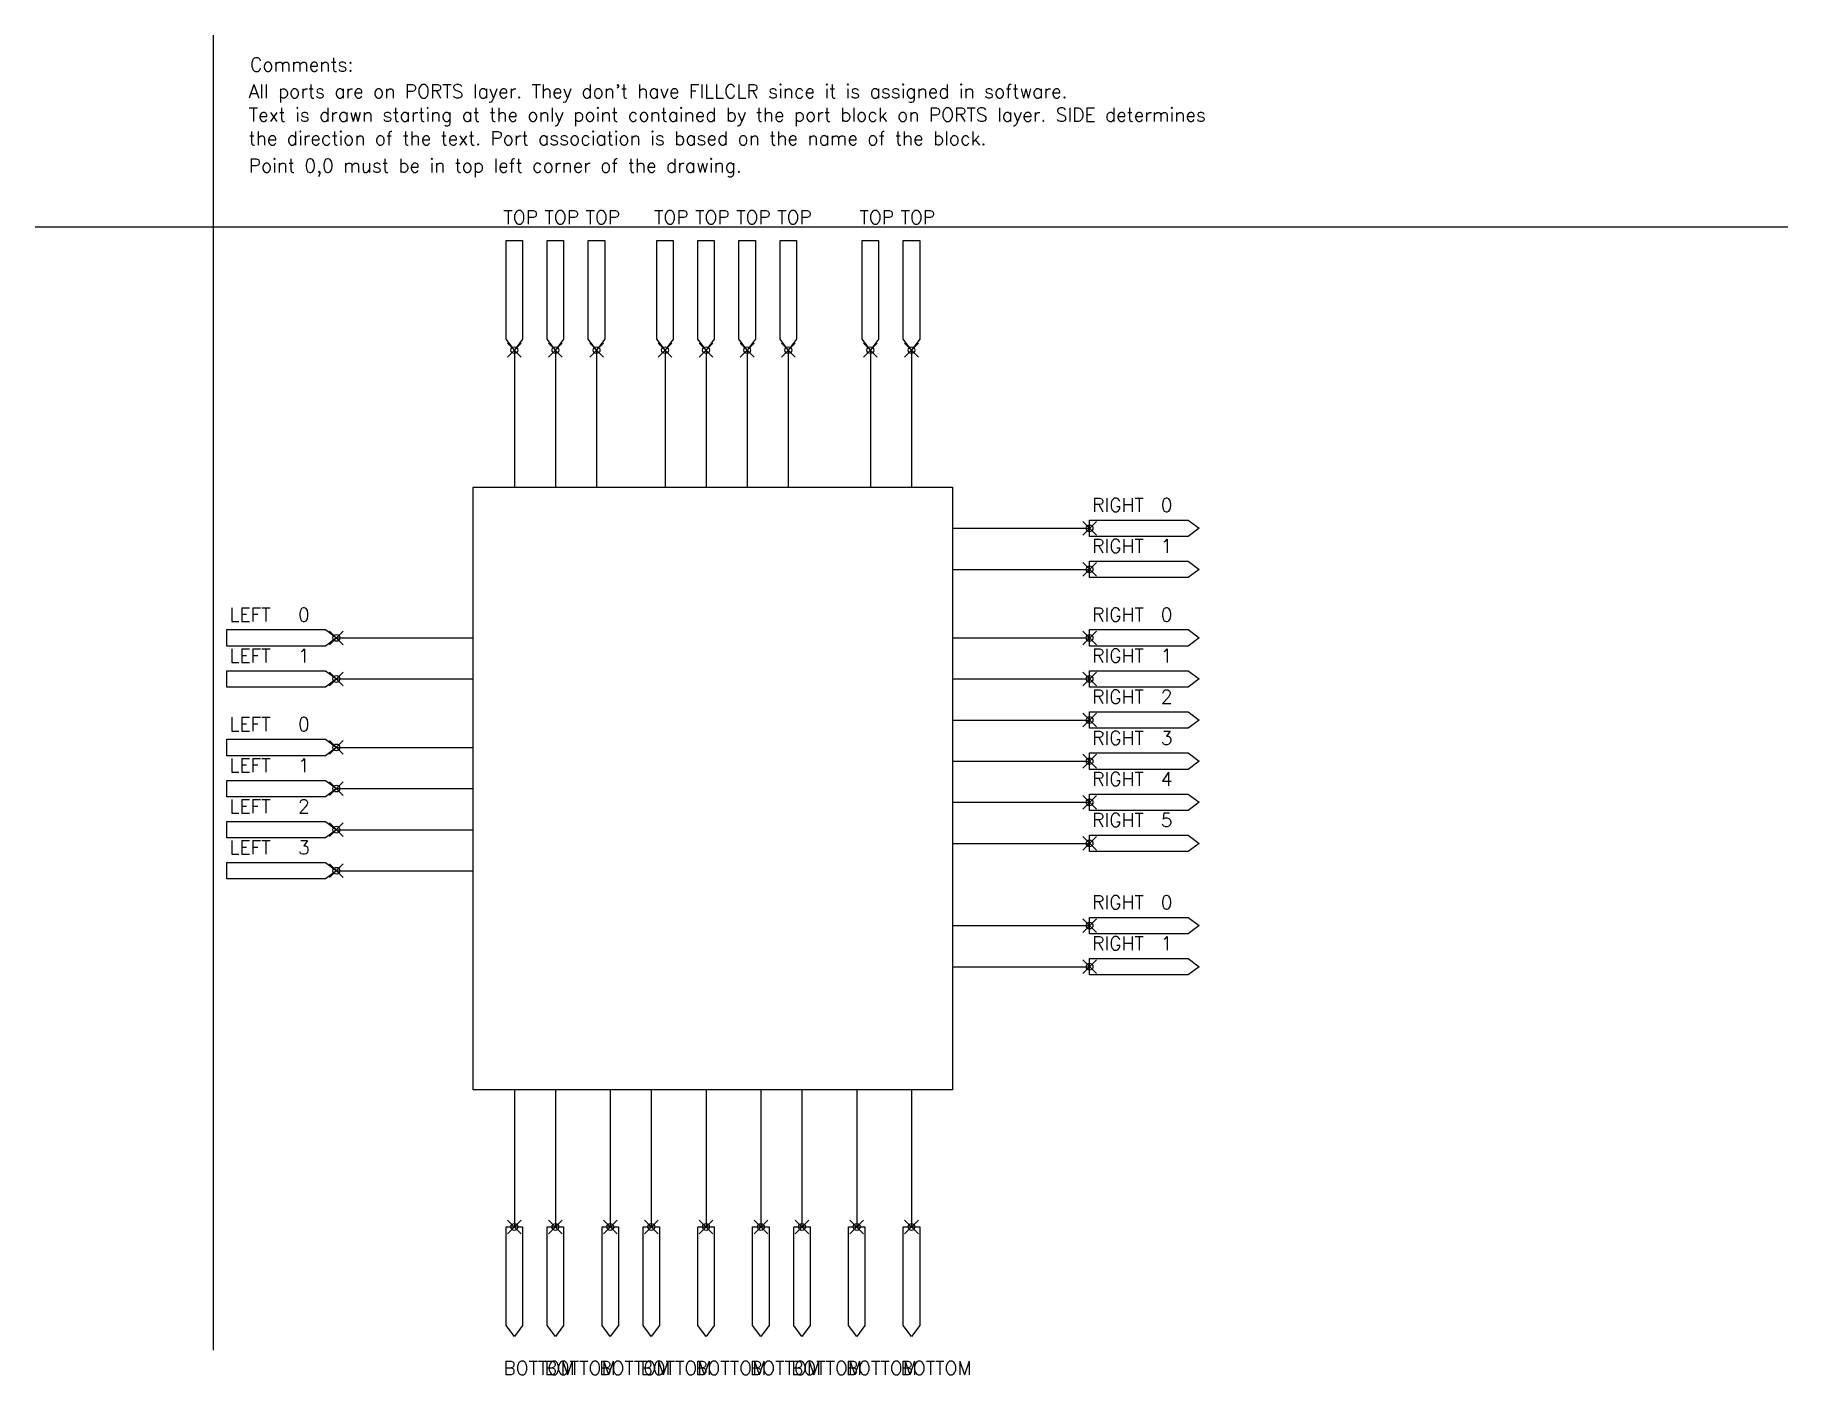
# Model space of a CAD drawing. Extents: x -130 to 1150, y -838 to 140.
import ezdxf

# ---------------------------------------------------------------- set-up
doc = ezdxf.new("R2010")
doc.units = 0
doc.header["$MEASUREMENT"] = 0
doc.header["$PDMODE"] = 35
doc.header["$PDSIZE"] = 5
for name, color, linetype in [('COMMENT', 254, 'CONTINUOUS'), ('DETAIL_MEDIUM', 182, 'CONTINUOUS'), ('PORTS', 188, 'CONTINUOUS')]:
    doc.layers.add(name, color=color, linetype=linetype)
doc.styles.add('SIMPLEX', font='simplex')
doc.styles.get("Standard").update_dxf_attribs({"font": 'txt.shx'})

# ---------------------------------------------------------------- blocks, each defined once
blk = doc.blocks.new('PLL_YGR_PLL_ENA', base_point=(210, -230))
at = {"layer": 'DETAIL_MEDIUM', "linetype": 'CONTINUOUS'}
blk.add_line((220, -130), (220, -230), dxfattribs=at)
at = {"layer": 'PORTS', "linetype": 'CONTINUOUS'}
blk.add_lwpolyline([(220, -130), (214, -122), (214, -50), (226, -50), (226, -122), (220, -130)], close=True, dxfattribs=at)
blk.add_point((220, -130), dxfattribs=at)
at = {"layer": 'PORTS', "linetype": 'CONTINUOUS', "style": 'SIMPLEX'}
blk.add_attdef('SIDE', (212, -38), '', height=10, dxfattribs=at)
blk = doc.blocks.new('PLL_YGR_ARESET', base_point=(240, -230))
at = {"layer": 'DETAIL_MEDIUM', "linetype": 'CONTINUOUS'}
blk.add_line((250, -130), (250, -230), dxfattribs=at)
at = {"layer": 'PORTS', "linetype": 'CONTINUOUS'}
blk.add_lwpolyline([(250, -130), (244, -122), (244, -50), (256, -50), (256, -122), (250, -130)], close=True, dxfattribs=at)
blk.add_point((250, -130), dxfattribs=at)
at = {"layer": 'PORTS', "linetype": 'CONTINUOUS', "style": 'SIMPLEX'}
blk.add_attdef('SIDE', (242, -38), '', height=10, dxfattribs=at)
blk = doc.blocks.new('PLL_YGR_PFDENA', base_point=(270, -230))
at = {"layer": 'DETAIL_MEDIUM', "linetype": 'CONTINUOUS'}
blk.add_line((280, -130), (280, -230), dxfattribs=at)
at = {"layer": 'PORTS', "linetype": 'CONTINUOUS'}
blk.add_lwpolyline([(280, -130), (274, -122), (274, -50), (286, -50), (286, -122), (280, -130)], close=True, dxfattribs=at)
blk.add_point((280, -130), dxfattribs=at)
at = {"layer": 'PORTS', "linetype": 'CONTINUOUS', "style": 'SIMPLEX'}
blk.add_attdef('SIDE', (272, -38), '', height=10, dxfattribs=at)
blk = doc.blocks.new('PLL_YGR_SCANDATA', base_point=(360, -230))
at = {"layer": 'DETAIL_MEDIUM', "linetype": 'CONTINUOUS'}
blk.add_line((370, -130), (370, -230), dxfattribs=at)
at = {"layer": 'PORTS', "linetype": 'CONTINUOUS'}
blk.add_lwpolyline([(370, -130), (364, -122), (364, -50), (376, -50), (376, -122), (370, -130)], close=True, dxfattribs=at)
blk.add_point((370, -130), dxfattribs=at)
at = {"layer": 'PORTS', "linetype": 'CONTINUOUS', "style": 'SIMPLEX'}
blk.add_attdef('SIDE', (362, -38), '', height=10, dxfattribs=at)
blk = doc.blocks.new('PLL_YGR_CLKSWITCH', base_point=(390, -230))
at = {"layer": 'DETAIL_MEDIUM', "linetype": 'CONTINUOUS'}
blk.add_line((400, -130), (400, -230), dxfattribs=at)
at = {"layer": 'PORTS', "linetype": 'CONTINUOUS'}
blk.add_lwpolyline([(400, -130), (394, -122), (394, -50), (406, -50), (406, -122), (400, -130)], close=True, dxfattribs=at)
blk.add_point((400, -130), dxfattribs=at)
at = {"layer": 'PORTS', "linetype": 'CONTINUOUS', "style": 'SIMPLEX'}
blk.add_attdef('SIDE', (392, -38), '', height=10, dxfattribs=at)
blk = doc.blocks.new('PLL_YGR_FBIN', base_point=(420, -230))
at = {"layer": 'DETAIL_MEDIUM', "linetype": 'CONTINUOUS'}
blk.add_line((430, -130), (430, -230), dxfattribs=at)
at = {"layer": 'PORTS', "linetype": 'CONTINUOUS'}
blk.add_lwpolyline([(430, -130), (424, -122), (424, -50), (436, -50), (436, -122), (430, -130)], close=True, dxfattribs=at)
blk.add_point((430, -130), dxfattribs=at)
at = {"layer": 'PORTS', "linetype": 'CONTINUOUS', "style": 'SIMPLEX'}
blk.add_attdef('SIDE', (422, -38), '', height=10, dxfattribs=at)
blk = doc.blocks.new('PLL_YGR_C', base_point=(660, -270))
at = {"layer": 'DETAIL_MEDIUM', "linetype": 'CONTINUOUS'}
blk.add_line((660, -260), (760, -260), dxfattribs=at)
at = {"layer": 'PORTS', "linetype": 'CONTINUOUS'}
blk.add_lwpolyline([(840, -260), (832, -266), (760, -266), (760, -254), (832, -254), (840, -260)], close=True, dxfattribs=at)
blk.add_point((760, -260), dxfattribs=at)
at = {"layer": 'PORTS', "linetype": 'CONTINUOUS', "style": 'SIMPLEX'}
for tag, p in [('SIDE', (762, -248)), ('INDEX', (812, -248))]:
    blk.add_attdef(tag, p, '', height=10, rotation=0, dxfattribs=at)
blk = doc.blocks.new('PLL_YGR_SCANDATAOUT', base_point=(260, -860))
at = {"layer": 'DETAIL_MEDIUM', "linetype": 'CONTINUOUS'}
blk.add_line((270, -680), (270, -780), dxfattribs=at)
at = {"layer": 'PORTS', "linetype": 'CONTINUOUS'}
blk.add_lwpolyline([(270, -860), (264, -852), (264, -780), (276, -780), (276, -852), (270, -860)], close=True, dxfattribs=at)
blk.add_point((270, -780), dxfattribs=at)
at = {"layer": 'PORTS', "linetype": 'CONTINUOUS', "style": 'SIMPLEX'}
blk.add_attdef('SIDE', (262, -888), '', height=10, dxfattribs=at)
blk = doc.blocks.new('PLL_YGR_ACTIVECLOCK', base_point=(390, -860))
at = {"layer": 'DETAIL_MEDIUM', "linetype": 'CONTINUOUS'}
blk.add_line((400, -680), (400, -780), dxfattribs=at)
at = {"layer": 'PORTS', "linetype": 'CONTINUOUS'}
blk.add_lwpolyline([(400, -860), (394, -852), (394, -780), (406, -780), (406, -852), (400, -860)], close=True, dxfattribs=at)
blk.add_point((400, -780), dxfattribs=at)
at = {"layer": 'PORTS', "linetype": 'CONTINUOUS', "style": 'SIMPLEX'}
blk.add_attdef('SIDE', (392, -888), '', height=10, dxfattribs=at)
blk = doc.blocks.new('PLL_YGR_ENABLE_OUT0', base_point=(420, -850))
at = {"layer": 'DETAIL_MEDIUM', "linetype": 'CONTINUOUS'}
blk.add_line((430, -670), (430, -770), dxfattribs=at)
at = {"layer": 'PORTS', "linetype": 'CONTINUOUS'}
blk.add_lwpolyline([(430, -850), (424, -842), (424, -770), (436, -770), (436, -842), (430, -850)], close=True, dxfattribs=at)
blk.add_point((430, -770), dxfattribs=at)
at = {"layer": 'PORTS', "linetype": 'CONTINUOUS', "style": 'SIMPLEX'}
blk.add_attdef('SIDE', (422, -878), '', height=10, dxfattribs=at)
blk = doc.blocks.new('PLL_YGR_ENABLE_OUT1', base_point=(460, -850))
at = {"layer": 'DETAIL_MEDIUM', "linetype": 'CONTINUOUS'}
blk.add_line((470, -670), (470, -770), dxfattribs=at)
at = {"layer": 'PORTS', "linetype": 'CONTINUOUS'}
blk.add_lwpolyline([(470, -850), (464, -842), (464, -770), (476, -770), (476, -842), (470, -850)], close=True, dxfattribs=at)
blk.add_point((470, -770), dxfattribs=at)
at = {"layer": 'PORTS', "linetype": 'CONTINUOUS', "style": 'SIMPLEX'}
blk.add_attdef('SIDE', (462, -878), '', height=10, dxfattribs=at)
blk = doc.blocks.new('PLL_YGR_INCLK', base_point=(10, -230))
at = {"layer": 'DETAIL_MEDIUM', "linetype": 'CONTINUOUS'}
blk.add_line((90, -220), (190, -220), dxfattribs=at)
at = {"layer": 'PORTS', "linetype": 'CONTINUOUS'}
blk.add_lwpolyline([(90, -220), (82, -226), (10, -226), (10, -214), (82, -214), (90, -220)], close=True, dxfattribs=at)
blk.add_point((90, -220), dxfattribs=at)
at = {"layer": 'PORTS', "linetype": 'CONTINUOUS', "style": 'SIMPLEX'}
blk.add_attdef('SIDE', (12, -208), '', height=10, dxfattribs=at)
blk.add_attdef('INDEX', (62, -208), '', height=10, rotation=0, dxfattribs=at)
blk = doc.blocks.new('PLL_YGR_CLKBAD', base_point=(540, -230))
at = {"layer": 'DETAIL_MEDIUM', "linetype": 'CONTINUOUS'}
blk.add_line((540, -220), (640, -220), dxfattribs=at)
at = {"layer": 'PORTS', "linetype": 'CONTINUOUS'}
blk.add_lwpolyline([(720, -220), (712, -226), (640, -226), (640, -214), (712, -214), (720, -220)], close=True, dxfattribs=at)
blk.add_point((640, -220), dxfattribs=at)
at = {"layer": 'PORTS', "linetype": 'CONTINUOUS', "style": 'SIMPLEX'}
for tag, p in [('SIDE', (642, -208)), ('INDEX', (692, -208))]:
    blk.add_attdef(tag, p, '', height=10, rotation=0, dxfattribs=at)
blk = doc.blocks.new('PLL_YGR_SCANCLK')
at = {"layer": 'DETAIL_MEDIUM', "linetype": 'CONTINUOUS'}
blk.add_line((330, -90), (330, -190), dxfattribs=at)
at = {"layer": 'PORTS', "linetype": 'CONTINUOUS'}
blk.add_lwpolyline([(330, -90), (324, -82), (324, -10), (336, -10), (336, -82), (330, -90)], close=True, dxfattribs=at)
blk.add_point((330, -90), dxfattribs=at)
at = {"layer": 'PORTS', "linetype": 'CONTINUOUS', "style": 'SIMPLEX'}
blk.add_attdef('SIDE', (322, 2), '', height=10, dxfattribs=at)
blk = doc.blocks.new('PLL_ARM_SCAN_READ')
at = {"layer": 'DETAIL_MEDIUM', "linetype": 'CONTINUOUS'}
blk.add_line((360, -90), (360, -190), dxfattribs=at)
at = {"layer": 'PORTS', "linetype": 'CONTINUOUS'}
blk.add_lwpolyline([(360, -90), (354, -82), (354, -10), (366, -10), (366, -82), (360, -90)], close=True, dxfattribs=at)
blk.add_point((360, -90), dxfattribs=at)
at = {"layer": 'PORTS', "linetype": 'CONTINUOUS', "style": 'SIMPLEX'}
blk.add_attdef('SIDE', (352, 2), '', height=10, dxfattribs=at)
blk = doc.blocks.new('PLL_ARM_SCAN_WRITE')
at = {"layer": 'DETAIL_MEDIUM', "linetype": 'CONTINUOUS'}
blk.add_line((390, -90), (390, -190), dxfattribs=at)
at = {"layer": 'PORTS', "linetype": 'CONTINUOUS'}
blk.add_lwpolyline([(390, -90), (384, -82), (384, -10), (396, -10), (396, -82), (390, -90)], close=True, dxfattribs=at)
blk.add_point((390, -90), dxfattribs=at)
at = {"layer": 'PORTS', "linetype": 'CONTINUOUS', "style": 'SIMPLEX'}
blk.add_attdef('SIDE', (382, 2), '', height=10, dxfattribs=at)
blk = doc.blocks.new('PLL_ARM_GATE_LOCKED')
at = {"layer": 'DETAIL_MEDIUM', "linetype": 'CONTINUOUS'}
blk.add_line((270, -630), (270, -730), dxfattribs=at)
at = {"layer": 'PORTS', "linetype": 'CONTINUOUS'}
blk.add_lwpolyline([(270, -810), (264, -802), (264, -730), (276, -730), (276, -802), (270, -810)], close=True, dxfattribs=at)
blk.add_point((270, -730), dxfattribs=at)
at = {"layer": 'PORTS', "linetype": 'CONTINUOUS', "style": 'SIMPLEX'}
blk.add_attdef('SIDE', (262, -838), '', height=10, dxfattribs=at)
blk = doc.blocks.new('PLL_ARM_SCAN_DONE')
at = {"layer": 'DETAIL_MEDIUM', "linetype": 'CONTINUOUS'}
blk.add_line((390, -630), (390, -730), dxfattribs=at)
at = {"layer": 'PORTS', "linetype": 'CONTINUOUS'}
blk.add_lwpolyline([(390, -810), (384, -802), (384, -730), (396, -730), (396, -802), (390, -810)], close=True, dxfattribs=at)
blk.add_point((390, -730), dxfattribs=at)
at = {"layer": 'PORTS', "linetype": 'CONTINUOUS', "style": 'SIMPLEX'}
blk.add_attdef('SIDE', (382, -838), '', height=10, dxfattribs=at)
blk = doc.blocks.new('PLL_ARM_TEST_UP_OUT')
at = {"layer": 'DETAIL_MEDIUM', "linetype": 'CONTINUOUS'}
blk.add_line((460, -660), (460, -760), dxfattribs=at)
at = {"layer": 'PORTS', "linetype": 'CONTINUOUS'}
blk.add_lwpolyline([(460, -840), (454, -832), (454, -760), (466, -760), (466, -832), (460, -840)], close=True, dxfattribs=at)
blk.add_point((460, -760), dxfattribs=at)
at = {"layer": 'PORTS', "linetype": 'CONTINUOUS', "style": 'SIMPLEX'}
blk.add_attdef('SIDE', (452, -868), '', height=10, dxfattribs=at)
blk = doc.blocks.new('PLL_YGR_LOCKED')
at = {"layer": 'DETAIL_MEDIUM', "linetype": 'CONTINUOUS'}
blk.add_line((310, -630), (310, -730), dxfattribs=at)
at = {"layer": 'PORTS', "linetype": 'CONTINUOUS'}
blk.add_lwpolyline([(310, -810), (304, -802), (304, -730), (316, -730), (316, -802), (310, -810)], close=True, dxfattribs=at)
blk.add_point((310, -730), dxfattribs=at)
at = {"layer": 'PORTS', "linetype": 'CONTINUOUS', "style": 'SIMPLEX'}
blk.add_attdef('SIDE', (302, -838), '', height=10, dxfattribs=at)
blk = doc.blocks.new('PLL_ARM_TEST_DOWN_OUT')
at = {"layer": 'DETAIL_MEDIUM', "linetype": 'CONTINUOUS'}
blk.add_line((560, -650), (560, -750), dxfattribs=at)
at = {"layer": 'PORTS', "linetype": 'CONTINUOUS'}
blk.add_lwpolyline([(560, -830), (554, -822), (554, -750), (566, -750), (566, -822), (560, -830)], close=True, dxfattribs=at)
blk.add_point((560, -750), dxfattribs=at)
at = {"layer": 'PORTS', "linetype": 'CONTINUOUS', "style": 'SIMPLEX'}
blk.add_attdef('SIDE', (552, -858), '', height=10, dxfattribs=at)
blk = doc.blocks.new('PLL_ARM_SCLKOUT')
at = {"layer": 'DETAIL_MEDIUM', "linetype": 'CONTINUOUS'}
blk.add_line((540, -510), (640, -510), dxfattribs=at)
at = {"layer": 'PORTS', "linetype": 'CONTINUOUS'}
blk.add_lwpolyline([(720, -510), (712, -516), (640, -516), (640, -504), (712, -504), (720, -510)], close=True, dxfattribs=at)
blk.add_point((640, -510), dxfattribs=at)
at = {"layer": 'PORTS', "linetype": 'CONTINUOUS', "style": 'SIMPLEX'}
for tag, p in [('SIDE', (642, -498)), ('INDEX', (692, -498))]:
    blk.add_attdef(tag, p, '', height=10, rotation=0, dxfattribs=at)
blk = doc.blocks.new('PLL_ARM_TESTIN')
at = {"layer": 'DETAIL_MEDIUM', "linetype": 'CONTINUOUS'}
blk.add_line((90, -300), (190, -300), dxfattribs=at)
at = {"layer": 'PORTS', "linetype": 'CONTINUOUS'}
blk.add_lwpolyline([(90, -300), (82, -306), (10, -306), (10, -294), (82, -294), (90, -300)], close=True, dxfattribs=at)
blk.add_point((90, -300), dxfattribs=at)
at = {"layer": 'PORTS', "linetype": 'CONTINUOUS', "style": 'SIMPLEX'}
blk.add_attdef('SIDE', (12, -288), '', height=10, dxfattribs=at)
blk.add_attdef('INDEX', (62, -288), '', height=10, rotation=0, dxfattribs=at)
blk = doc.blocks.new('PLL_ARM')
at = {"layer": 'DETAIL_MEDIUM', "linetype": 'CONTINUOUS'}
blk.add_lwpolyline([(540, -630), (190, -630), (190, -190), (540, -190)], close=True, dxfattribs=at)
for name, p, values in [('PLL_YGR_PLL_ENA', (210, -190), {'SIDE': 'TOP'}), ('PLL_YGR_ARESET', (240, -190), {'SIDE': 'TOP'}), ('PLL_YGR_PFDENA', (270, -190), {'SIDE': 'TOP'}), ('PLL_YGR_SCANCLK', (0, 0), {'SIDE': 'TOP'}), ('PLL_ARM_SCAN_READ', (0, 0), {'SIDE': 'TOP'}), ('PLL_ARM_SCAN_WRITE', (0, 0), {'SIDE': 'TOP'}), ('PLL_YGR_SCANDATA', (410, -190), {'SIDE': 'TOP'}), ('PLL_YGR_CLKSWITCH', (470, -190), {'SIDE': 'TOP'}), ('PLL_YGR_FBIN', (500, -190), {'SIDE': 'TOP'}), ('PLL_YGR_CLKBAD', (540, -230), {'SIDE': 'RIGHT', 'INDEX': '0'}), ('PLL_YGR_CLKBAD', (540, -260), {'SIDE': 'RIGHT', 'INDEX': '1'}), ('PLL_YGR_INCLK', (10, -310), {'SIDE': 'LEFT', 'INDEX': '0'}), ('PLL_YGR_C', (540, -310), {'SIDE': 'RIGHT', 'INDEX': '0'}), ('PLL_YGR_INCLK', (10, -340), {'SIDE': 'LEFT', 'INDEX': '1'}), ('PLL_YGR_C', (540, -340), {'SIDE': 'RIGHT', 'INDEX': '1'}), ('PLL_YGR_C', (540, -370), {'SIDE': 'RIGHT', 'INDEX': '2'}), ('PLL_ARM_TESTIN', (0, -80), {'SIDE': 'LEFT', 'INDEX': '0'}), ('PLL_YGR_C', (540, -400), {'SIDE': 'RIGHT', 'INDEX': '3'}), ('PLL_ARM_TESTIN', (0, -110), {'SIDE': 'LEFT', 'INDEX': '1'}), ('PLL_YGR_C', (540, -430), {'SIDE': 'RIGHT', 'INDEX': '4'}), ('PLL_ARM_TESTIN', (0, -140), {'SIDE': 'LEFT', 'INDEX': '2'}), ('PLL_YGR_C', (540, -460), {'SIDE': 'RIGHT', 'INDEX': '5'}), ('PLL_ARM_TESTIN', (0, -170), {'SIDE': 'LEFT', 'INDEX': '3'}), ('PLL_ARM_SCLKOUT', (0, 0), {'SIDE': 'RIGHT', 'INDEX': '0'}), ('PLL_ARM_SCLKOUT', (0, -30), {'SIDE': 'RIGHT', 'INDEX': '1'}), ('PLL_YGR_SCANDATAOUT', (210, -810), {'SIDE': 'BOTTOM'}), ('PLL_ARM_SCAN_DONE', (-140, 0), {'SIDE': 'BOTTOM'}), ('PLL_ARM_GATE_LOCKED', (20, 0), {'SIDE': 'BOTTOM'}), ('PLL_YGR_LOCKED', (10, 0), {'SIDE': 'BOTTOM'}), ('PLL_YGR_ACTIVECLOCK', (350, -810), {'SIDE': 'BOTTOM'}), ('PLL_ARM_TEST_UP_OUT', (-60, 30), {'SIDE': 'BOTTOM'}), ('PLL_ARM_TEST_DOWN_OUT', (-130, 20), {'SIDE': 'BOTTOM'}), ('PLL_YGR_ENABLE_OUT0', (460, -810), {'SIDE': 'BOTTOM'}), ('PLL_YGR_ENABLE_OUT1', (500, -810), {'SIDE': 'BOTTOM'})]:
    blk.add_blockref(name, p, dxfattribs=at).add_auto_attribs(values)

msp = doc.modelspace()

# ---------------------------------------------------------------- linework, layer by layer
at = {"layer": 'COMMENT', "linetype": 'CONTINUOUS'}
for p, q in [((0, 140), (0, -820)), ((-130, 0), (1150, 0))]:
    msp.add_line(p, q, dxfattribs=at)

# ---------------------------------------------------------------- block references
at = {"layer": 'DETAIL_MEDIUM', "linetype": 'CONTINUOUS'}
msp.add_blockref('PLL_ARM', (0, 0), dxfattribs=at)

# ---------------------------------------------------------------- texts
at = {"layer": 'COMMENT'}
msp.add_text('Comments:', height=10, dxfattribs=at).set_placement((27, 113.5))
at = {"layer": 'COMMENT', "linetype": 'CONTINUOUS', "style": 'SIMPLEX'}
for s, p in [("All ports are on PORTS layer. They don't have FILLCLR since it is assigned in software.", (26, 94)), ('Text is drawn starting at the only point contained by the port block on PORTS layer. SIDE determines ', (26, 76.857143)), ('the direction of the text. Port association is based on the name of the block.', (26, 59.714286)), ('Point 0,0 must be in top left corner of the drawing.', (26, 39.714286))]:
    msp.add_text(s, height=10, dxfattribs=at).set_placement(p)

doc.saveas('drawing.dxf')
